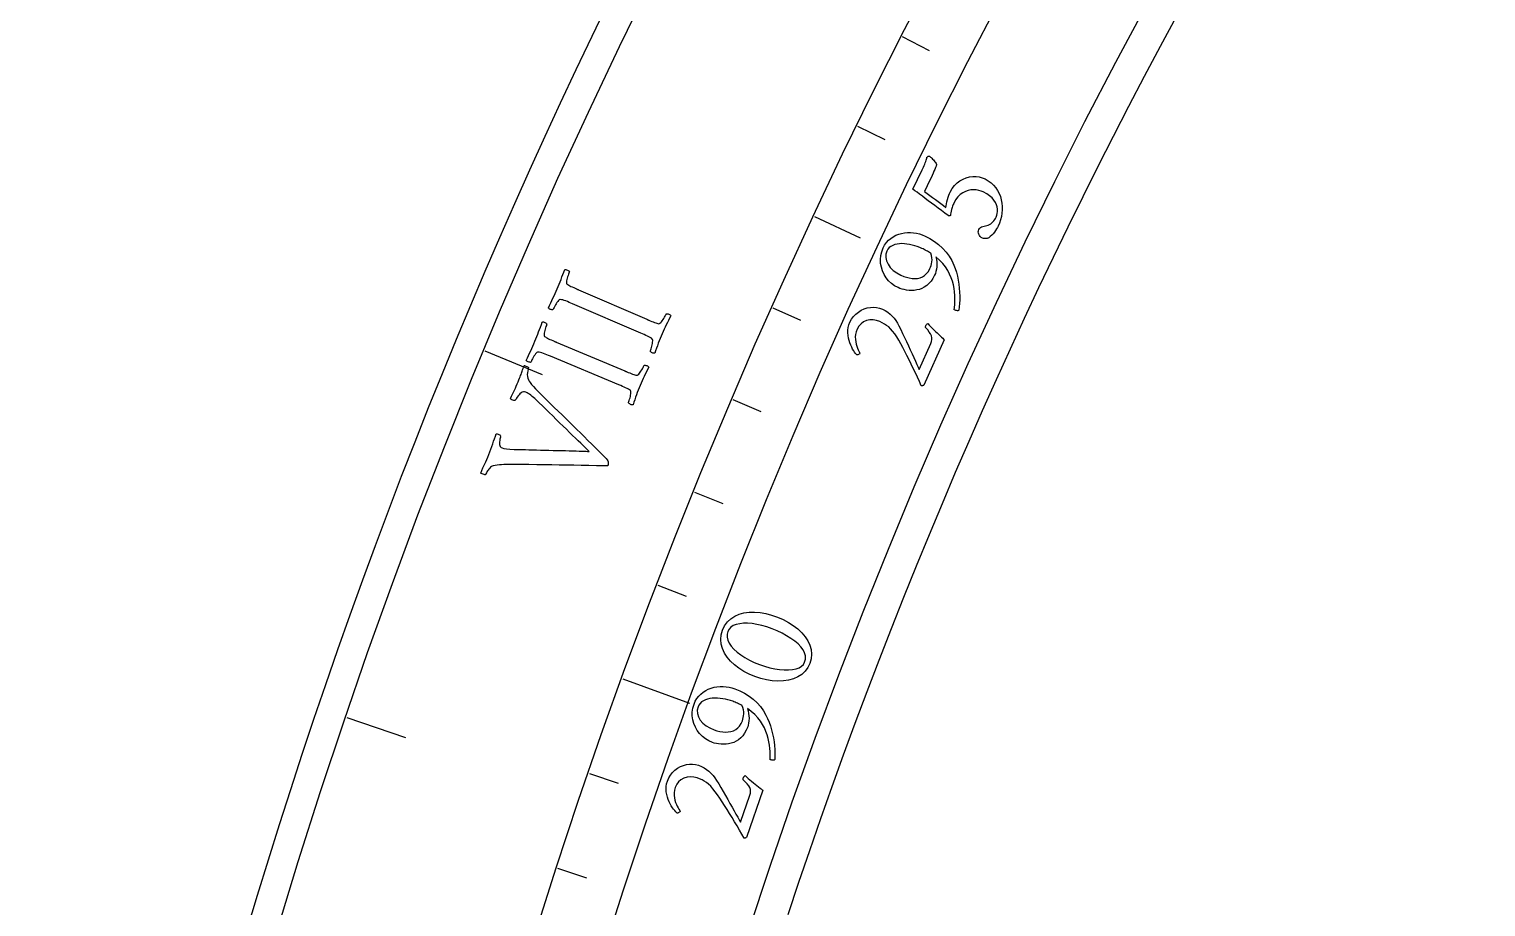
# Model space of a CAD drawing. Header units: millimetres. Extents: x -60 to 60, y -60 to 77.
# Drawn here: x -59.69 to -45.17, y 17.3 to 26.05 of the extents above; entities that cross this region are included whole.
import ezdxf

# ---------------------------------------------------------------- set-up
doc = ezdxf.new("R2010")
doc.units = ezdxf.units.MM
for name, color, linetype in [('CUT_INNER', 6, 'Continuous'), ('CUT_OUTER', 1, 'Continuous'), ('ENGRAVE', 7, 'Continuous'), ('ENGRAVE_FINE', 8, 'Continuous'), ('TEXT', 5, 'Continuous')]:
    doc.layers.add(name, color=color, linetype=linetype)

msp = doc.modelspace()

# ---------------------------------------------------------------- linework, layer by layer
at = {"layer": 'CUT_INNER'}
msp.add_lwpolyline([(-48.2578, 26.1763), (-48.4175, 25.8797), (-48.5754, 25.5821), (-48.7314, 25.2836), (-48.8856, 24.9841), (-49.038, 24.6837), (-49.1885, 24.3823), (-49.3372, 24.08), (-49.4841, 23.7769), (-49.629, 23.4728), (-49.7721, 23.1678), (-49.9133, 22.862), (-50.0527, 22.5553), (-50.1901, 22.2477), (-50.3257, 21.9394), (-50.4594, 21.6302), (-50.5911, 21.3201), (-50.721, 21.0093), (-50.8489, 20.6977), (-50.975, 20.3853), (-51.0991, 20.0722), (-51.2213, 19.7582), (-51.3416, 19.4436), (-51.4599, 19.1282), (-51.5763, 18.8121), (-51.6908, 18.4953), (-51.8033, 18.1777), (-51.9138, 17.8595), (-52.0224, 17.5407), (-52.1291, 17.2211)], dxfattribs=at)
at = {"layer": 'CUT_OUTER'}
msp.add_lwpolyline([(-57.5222, 17.0645), (-57.4164, 17.4171), (-57.3085, 17.7691), (-57.1984, 18.1204), (-57.0861, 18.471), (-56.9717, 18.8209), (-56.8551, 19.1701), (-56.7364, 19.5186), (-56.6156, 19.8664), (-56.4926, 20.2134), (-56.3676, 20.5596), (-56.2403, 20.9051), (-56.111, 21.2498), (-55.9796, 21.5937), (-55.846, 21.9368), (-55.7104, 22.279), (-55.5726, 22.6204), (-55.4328, 22.961), (-55.2908, 23.3007), (-55.1468, 23.6395), (-55.0007, 23.9775), (-54.8526, 24.3145), (-54.7024, 24.6506), (-54.5501, 24.9858), (-54.3957, 25.32), (-54.2394, 25.6533), (-54.0809, 25.9856), (-53.9205, 26.317)], dxfattribs=at)
at = {"layer": 'ENGRAVE'}
for points in [[(-51.864, 24.1846), (-51.4064, 23.9712)], [(-53.7745, 19.5723), (-53.1102, 19.3305)]]:
    msp.add_lwpolyline(points, dxfattribs=at)
for radius in [59.694, 57.2256, 57.2256, 56.5187, 55.206]:
    msp.add_circle((0, 0), radius, dxfattribs=at)
at = {"layer": 'ENGRAVE_FINE'}
for points in [[(-50.9884, 25.9799), (-50.7185, 25.8423)], [(-51.434, 25.0861), (-51.1617, 24.9533)], [(-52.2782, 23.2757), (-52.0014, 23.1525)], [(-55.1501, 22.8439), (-54.5799, 22.6078)], [(-52.6764, 22.3598), (-52.3976, 22.2415)], [(-53.0587, 21.4371), (-52.7778, 21.3236)], [(-53.4247, 20.5078), (-53.1419, 20.3993)], [(-56.526, 19.188), (-55.9417, 18.9896)], [(-54.1079, 18.6308), (-53.8214, 18.5322)], [(-54.4248, 17.6837), (-54.1367, 17.5901)]]:
    msp.add_lwpolyline(points, dxfattribs=at)
at = {"layer": 'TEXT'}
for points in [[(-50.5114, 24.4276), (-50.4911, 24.4639), (-50.4679, 24.4952), (-50.4418, 24.5214), (-50.4128, 24.5426), (-50.3819, 24.5592), (-50.3503, 24.5715), (-50.318, 24.5797), (-50.2849, 24.5836), (-50.2521, 24.5835), (-50.2208, 24.5795), (-50.1908, 24.5716), (-50.1622, 24.5599), (-50.1306, 24.5422), (-50.1023, 24.5217), (-50.0774, 24.4985), (-50.0558, 24.4724), (-50.0374, 24.4443), (-50.0221, 24.4148), (-50.0099, 24.3841), (-50.0009, 24.3519), (-49.9948, 24.319), (-49.9917, 24.2858), (-49.9915, 24.2522), (-49.9942, 24.2184), (-49.9996, 24.1848), (-50.0077, 24.1521), (-50.0185, 24.1202), (-50.0318, 24.0893), (-50.0387, 24.0761), (-50.0473, 24.0618), (-50.0576, 24.0463), (-50.0695, 24.0297), (-50.0826, 24.0133), (-50.0963, 23.9983), (-50.1106, 23.9847), (-50.1257, 23.9725), (-50.1298, 23.9708), (-50.1355, 23.969), (-50.1429, 23.9673), (-50.152, 23.9655), (-50.1616, 23.9644), (-50.1708, 23.9647), (-50.1796, 23.9664), (-50.1878, 23.9695), (-50.2007, 23.9769), (-50.2112, 23.9858), (-50.2194, 23.9961), (-50.2253, 24.0079), (-50.2287, 24.0201), (-50.2298, 24.0319), (-50.2283, 24.0433), (-50.2245, 24.0541), (-50.2171, 24.0661), (-50.2079, 24.0755), (-50.1967, 24.0822), (-50.1837, 24.0862), (-50.1699, 24.089), (-50.1567, 24.0923), (-50.144, 24.0959), (-50.1319, 24.0998), (-50.1186, 24.1054), (-50.1063, 24.1126), (-50.0949, 24.1214), (-50.0845, 24.1318), (-50.075, 24.1432), (-50.0666, 24.1549), (-50.059, 24.167), (-50.0525, 24.1794), (-50.0453, 24.1973), (-50.0405, 24.2164), (-50.0381, 24.2368), (-50.0381, 24.2585), (-50.0411, 24.2808), (-50.048, 24.3033), (-50.0587, 24.3259), (-50.0733, 24.3486), (-50.0924, 24.3708), (-50.1167, 24.3919), (-50.1462, 24.4118), (-50.1808, 24.4305), (-50.2023, 24.4394), (-50.2254, 24.4459), (-50.2503, 24.45), (-50.2768, 24.4517), (-50.304, 24.4502), (-50.3311, 24.4449), (-50.358, 24.4356), (-50.3848, 24.4224), (-50.4104, 24.4044), (-50.434, 24.3806), (-50.4555, 24.3511), (-50.4749, 24.3158), (-50.4802, 24.304), (-50.4855, 24.29), (-50.491, 24.2738), (-50.4966, 24.2553), (-50.5016, 24.237), (-50.5051, 24.2211), (-50.5071, 24.2075), (-50.5077, 24.1964), (-50.509, 24.1946), (-50.511, 24.1932), (-50.5138, 24.1923), (-50.5172, 24.1919), (-50.521, 24.1919), (-50.5246, 24.1923), (-50.5281, 24.1932), (-50.5315, 24.1946), (-50.5647, 24.2196), (-50.5979, 24.2445), (-50.6311, 24.2695), (-50.6642, 24.2945), (-50.6968, 24.3191), (-50.7283, 24.3428), (-50.7586, 24.3657), (-50.7878, 24.3878), (-50.8152, 24.4083), (-50.84, 24.4267), (-50.8622, 24.4429), (-50.8819, 24.457), (-50.7881, 24.6512), (-50.7816, 24.6648), (-50.7755, 24.6788), (-50.7696, 24.6931), (-50.7639, 24.7077), (-50.7587, 24.7219), (-50.7541, 24.735), (-50.7502, 24.747), (-50.7469, 24.7578), (-50.7443, 24.7667), (-50.7425, 24.7731), (-50.7414, 24.777), (-50.741, 24.7782), (-50.7375, 24.7805), (-50.7343, 24.7827), (-50.7314, 24.7846), (-50.7288, 24.7864), (-50.7263, 24.7878), (-50.7237, 24.7883), (-50.7211, 24.7882), (-50.7185, 24.7872), (-50.7159, 24.7856), (-50.7119, 24.7826), (-50.7067, 24.7782), (-50.7002, 24.7725), (-50.6929, 24.7657), (-50.6855, 24.7582), (-50.6779, 24.75), (-50.6702, 24.7411), (-50.6628, 24.7318), (-50.6562, 24.7225), (-50.6505, 24.713), (-50.6457, 24.7034), (-50.6513, 24.6887), (-50.6575, 24.6726), (-50.6643, 24.6551), (-50.6718, 24.6363), (-50.6802, 24.6161), (-50.6897, 24.5943), (-50.7004, 24.5711), (-50.7122, 24.5463), (-50.7655, 24.4359), (-50.7389, 24.4157), (-50.712, 24.3955), (-50.6849, 24.3752), (-50.6574, 24.3549), (-50.6302, 24.3347), (-50.6038, 24.3149), (-50.5781, 24.2953), (-50.5533, 24.2759), (-50.5514, 24.2929), (-50.5482, 24.3117), (-50.5435, 24.3324), (-50.5374, 24.355), (-50.5306, 24.3772), (-50.5241, 24.3967), (-50.5177, 24.4135), (-50.5114, 24.4276)], [(-50.4693, 23.2544), (-50.4668, 23.2793), (-50.465, 23.3062), (-50.4638, 23.3352), (-50.4633, 23.3662), (-50.4642, 23.3988), (-50.467, 23.4323), (-50.4717, 23.467), (-50.4784, 23.5026), (-50.4876, 23.5387), (-50.5, 23.5749), (-50.5156, 23.6109), (-50.5343, 23.647), (-50.5569, 23.6825), (-50.5841, 23.7167), (-50.6157, 23.7497), (-50.652, 23.7816), (-50.6469, 23.7579), (-50.6439, 23.7337), (-50.6432, 23.7091), (-50.6446, 23.6839), (-50.6478, 23.6595), (-50.6522, 23.6373), (-50.6581, 23.6173), (-50.6652, 23.5994), (-50.6821, 23.5673), (-50.7009, 23.5393), (-50.7216, 23.5157), (-50.7442, 23.4962), (-50.768, 23.4805), (-50.7925, 23.4679), (-50.8177, 23.4585), (-50.8436, 23.4523), (-50.8696, 23.4487), (-50.8952, 23.4474), (-50.9203, 23.4483), (-50.945, 23.4515), (-50.9686, 23.4563), (-50.9905, 23.462), (-51.0106, 23.4687), (-51.029, 23.4762), (-51.0642, 23.4951), (-51.0958, 23.5179), (-51.1238, 23.5444), (-51.1483, 23.5747), (-51.1687, 23.6078), (-51.1848, 23.6428), (-51.1964, 23.6795), (-51.2036, 23.718), (-51.2058, 23.7572), (-51.2023, 23.7959), (-51.1933, 23.834), (-51.1787, 23.8716), (-51.1635, 23.9), (-51.1456, 23.9254), (-51.1252, 23.9478), (-51.1021, 23.9673), (-51.0771, 23.9838), (-51.0509, 23.9976), (-51.0234, 24.0086), (-50.9946, 24.0168), (-50.965, 24.0223), (-50.9352, 24.0251), (-50.9051, 24.0254), (-50.8746, 24.023), (-50.8446, 24.0182), (-50.8157, 24.0112), (-50.7879, 24.0021), (-50.7612, 23.9908), (-50.7126, 23.9654), (-50.6673, 23.9367), (-50.6251, 23.9047), (-50.586, 23.8695), (-50.551, 23.8312), (-50.5206, 23.7904), (-50.4949, 23.7471), (-50.4738, 23.7012), (-50.46, 23.6657), (-50.4481, 23.6287), (-50.4381, 23.5902), (-50.4301, 23.5501), (-50.4238, 23.5096), (-50.4192, 23.4696), (-50.4163, 23.43), (-50.4151, 23.391), (-50.4155, 23.3532), (-50.4172, 23.3174), (-50.4203, 23.2836), (-50.4249, 23.2518), (-50.4278, 23.248), (-50.4324, 23.246), (-50.4387, 23.2457), (-50.4466, 23.2472), (-50.4545, 23.2494), (-50.4609, 23.2514), (-50.4659, 23.2531), (-50.4693, 23.2544)], [(-50.7045, 23.8194), (-50.7148, 23.8257), (-50.7252, 23.832), (-50.7359, 23.8381), (-50.7469, 23.8442), (-50.758, 23.8501), (-50.7692, 23.8559), (-50.7804, 23.8615), (-50.7918, 23.8669), (-50.8144, 23.8769), (-50.8381, 23.8858), (-50.8629, 23.8939), (-50.8887, 23.9009), (-50.9149, 23.9068), (-50.9408, 23.911), (-50.9665, 23.9136), (-50.9918, 23.9147), (-51.0164, 23.9139), (-51.0397, 23.9107), (-51.0617, 23.9053), (-51.0824, 23.8977), (-51.1011, 23.8875), (-51.117, 23.8747), (-51.1303, 23.8591), (-51.1408, 23.8408), (-51.1511, 23.8091), (-51.1527, 23.7767), (-51.1456, 23.7435), (-51.13, 23.7095), (-51.107, 23.6769), (-51.0779, 23.6477), (-51.0427, 23.622), (-51.0014, 23.5997), (-50.9737, 23.5882), (-50.9459, 23.579), (-50.9179, 23.5722), (-50.8897, 23.5677), (-50.8621, 23.5663), (-50.8357, 23.5685), (-50.8106, 23.5744), (-50.7867, 23.5839), (-50.7647, 23.5975), (-50.745, 23.6157), (-50.7277, 23.6384), (-50.7127, 23.6657), (-50.7065, 23.6805), (-50.701, 23.6965), (-50.6962, 23.7138), (-50.6922, 23.7324), (-50.6902, 23.7522), (-50.6916, 23.7733), (-50.6964, 23.7957), (-50.7045, 23.8194)], [(-54.4277, 23.464), (-54.4176, 23.4879), (-54.4079, 23.5116), (-54.3986, 23.5351), (-54.3898, 23.5585), (-54.381, 23.582), (-54.3719, 23.6059), (-54.3624, 23.6304), (-54.3526, 23.6553), (-54.3475, 23.6564), (-54.3416, 23.6561), (-54.3348, 23.6544), (-54.3273, 23.6511), (-54.32, 23.6472), (-54.3142, 23.6432), (-54.3099, 23.6393), (-54.307, 23.6354), (-54.3094, 23.6294), (-54.3125, 23.6211), (-54.3161, 23.6107), (-54.3203, 23.598), (-54.3246, 23.5844), (-54.3284, 23.5711), (-54.3317, 23.5581), (-54.3345, 23.5453), (-54.3362, 23.5338), (-54.3362, 23.5245), (-54.3346, 23.5174), (-54.3312, 23.5126), (-54.3234, 23.5065), (-54.3142, 23.5005), (-54.3035, 23.4945), (-54.2914, 23.4884), (-54.2782, 23.4823), (-54.2643, 23.476), (-54.2498, 23.4695), (-54.2346, 23.4629), (-54.2322, 23.4619), (-54.2297, 23.4608), (-54.2273, 23.4597), (-54.2248, 23.4587), (-54.2224, 23.4576), (-54.22, 23.4566), (-54.2175, 23.4555), (-54.2151, 23.4544), (-53.5351, 23.1603), (-53.5326, 23.1592), (-53.5302, 23.1581), (-53.5277, 23.1571), (-53.5253, 23.156), (-53.5228, 23.155), (-53.5204, 23.1539), (-53.5179, 23.1529), (-53.5155, 23.1518), (-53.5003, 23.1453), (-53.4858, 23.1392), (-53.472, 23.1335), (-53.4589, 23.1283), (-53.4465, 23.1237), (-53.4351, 23.1201), (-53.4245, 23.1176), (-53.4148, 23.116), (-53.4096, 23.1171), (-53.4036, 23.1207), (-53.3967, 23.1269), (-53.3889, 23.1356), (-53.3809, 23.1458), (-53.3732, 23.1567), (-53.3659, 23.1682), (-53.3588, 23.1804), (-53.3526, 23.1918), (-53.3475, 23.2014), (-53.3436, 23.2092), (-53.3409, 23.215), (-53.3361, 23.2155), (-53.3302, 23.2149), (-53.3234, 23.2133), (-53.3156, 23.2107), (-53.3081, 23.2074), (-53.3022, 23.2037), (-53.2979, 23.1996), (-53.2953, 23.1951), (-53.3073, 23.1717), (-53.319, 23.1488), (-53.3304, 23.1264), (-53.3414, 23.1044), (-53.3522, 23.0824), (-53.3628, 23.06), (-53.3732, 23.0371), (-53.3835, 23.0138), (-53.3931, 22.9909), (-53.4026, 22.9677), (-53.4118, 22.9442), (-53.4208, 22.9203), (-53.4297, 22.8961), (-53.4385, 22.8716), (-53.4473, 22.8469), (-53.4561, 22.822), (-53.4612, 22.8209), (-53.4671, 22.8212), (-53.4738, 22.8229), (-53.4814, 22.8261), (-53.4887, 22.83), (-53.4945, 22.8338), (-53.4989, 22.8377), (-53.5019, 22.8415), (-53.4995, 22.8475), (-53.4966, 22.8556), (-53.4931, 22.8659), (-53.489, 22.8783), (-53.485, 22.8918), (-53.4816, 22.9052), (-53.4789, 22.9185), (-53.4768, 22.9318), (-53.4757, 22.9436), (-53.476, 22.9528), (-53.4776, 22.9594), (-53.4807, 22.9633), (-53.4899, 22.9707), (-53.5009, 22.978), (-53.5137, 22.9852), (-53.5281, 22.9923), (-53.5438, 22.9995), (-53.5601, 23.0068), (-53.5771, 23.0142), (-53.5947, 23.0219), (-54.2755, 23.3143), (-54.2932, 23.3219), (-54.3105, 23.3291), (-54.3273, 23.336), (-54.3436, 23.3426), (-54.3591, 23.3483), (-54.3733, 23.3527), (-54.3864, 23.3556), (-54.3982, 23.3572), (-54.4037, 23.357), (-54.4099, 23.3537), (-54.4166, 23.3473), (-54.4239, 23.3379), (-54.4314, 23.3267), (-54.4387, 23.3151), (-54.4459, 23.3031), (-54.4529, 23.2906), (-54.4591, 23.2788), (-54.4642, 23.269), (-54.4682, 23.2612), (-54.4709, 23.2552), (-54.4757, 23.2547), (-54.4815, 23.2551), (-54.4884, 23.2566), (-54.4962, 23.2592), (-54.5038, 23.2625), (-54.5097, 23.2662), (-54.514, 23.2703), (-54.5166, 23.2748), (-54.5052, 23.2991), (-54.4937, 23.3233), (-54.4822, 23.3471), (-54.4707, 23.3707), (-54.4594, 23.3942), (-54.4484, 23.4175), (-54.4379, 23.4408), (-54.4277, 23.464)], [(-50.734, 23.1175), (-50.7204, 23.1031), (-50.7058, 23.088), (-50.6901, 23.0722), (-50.6734, 23.0558), (-50.6566, 23.0394), (-50.6403, 23.0237), (-50.6246, 23.0086), (-50.6095, 22.9943), (-50.5959, 22.9815), (-50.5848, 22.9709), (-50.576, 22.9627), (-50.5696, 22.9568), (-50.7734, 22.5024), (-50.7759, 22.501), (-50.7789, 22.4998), (-50.7823, 22.4986), (-50.7861, 22.4975), (-50.79, 22.4968), (-50.7933, 22.4965), (-50.7961, 22.4967), (-50.7984, 22.4973), (-50.8175, 22.5391), (-50.8372, 22.5815), (-50.8573, 22.6246), (-50.8779, 22.6683), (-50.8989, 22.712), (-50.9199, 22.755), (-50.941, 22.7973), (-50.9623, 22.8389), (-50.9833, 22.8789), (-51.0038, 22.9164), (-51.0237, 22.9515), (-51.0431, 22.9842), (-51.0635, 23.0156), (-51.0838, 23.0426), (-51.1037, 23.0651), (-51.1235, 23.0832), (-51.1438, 23.0984), (-51.1652, 23.1124), (-51.1877, 23.1252), (-51.2114, 23.1368), (-51.245, 23.1488), (-51.2782, 23.1544), (-51.311, 23.1537), (-51.3435, 23.1465), (-51.3736, 23.1333), (-51.3992, 23.1148), (-51.4203, 23.0908), (-51.4369, 23.0614), (-51.447, 23.035), (-51.4535, 23.009), (-51.4563, 22.9835), (-51.4555, 22.9583), (-51.4521, 22.9343), (-51.4474, 22.9118), (-51.4414, 22.891), (-51.434, 22.8719), (-51.4263, 22.855), (-51.4194, 22.8409), (-51.4133, 22.8296), (-51.4079, 22.8211), (-51.4103, 22.8172), (-51.4138, 22.8138), (-51.4185, 22.8107), (-51.4243, 22.808), (-51.4301, 22.8059), (-51.4349, 22.8047), (-51.4385, 22.8043), (-51.4411, 22.8048), (-51.4469, 22.8109), (-51.4541, 22.8198), (-51.4626, 22.8314), (-51.4724, 22.8457), (-51.4826, 22.8623), (-51.4924, 22.8809), (-51.5017, 22.9014), (-51.5105, 22.9239), (-51.5182, 22.9478), (-51.5242, 22.9724), (-51.5283, 22.9978), (-51.5308, 23.0239), (-51.5306, 23.0505), (-51.5271, 23.077), (-51.5202, 23.1036), (-51.5099, 23.1303), (-51.4938, 23.1608), (-51.4744, 23.188), (-51.4516, 23.212), (-51.4256, 23.2327), (-51.3973, 23.2499), (-51.3681, 23.2634), (-51.3377, 23.273), (-51.3063, 23.2789), (-51.2749, 23.2808), (-51.2444, 23.2784), (-51.2147, 23.2719), (-51.186, 23.2611), (-51.1586, 23.2472), (-51.1333, 23.2311), (-51.11, 23.2128), (-51.0887, 23.1924), (-51.0692, 23.1702), (-51.0514, 23.1465), (-51.0353, 23.1213), (-51.0208, 23.0947), (-51.0027, 23.058), (-50.9842, 23.0197), (-50.9654, 22.9797), (-50.9461, 22.938), (-50.927, 22.8962), (-50.9085, 22.8556), (-50.8907, 22.8162), (-50.8735, 22.7781), (-50.8575, 22.7424), (-50.8431, 22.7106), (-50.8303, 22.6826), (-50.8192, 22.6583), (-50.7019, 22.9195), (-50.695, 22.9389), (-50.6921, 22.9578), (-50.6931, 22.9765), (-50.6979, 22.9947), (-50.7065, 23.0134), (-50.7185, 23.0331), (-50.734, 23.0539), (-50.753, 23.0758), (-50.7557, 23.0793), (-50.7568, 23.0836), (-50.7563, 23.0885), (-50.7544, 23.0942), (-50.7531, 23.0965), (-50.7512, 23.0993), (-50.7487, 23.1026), (-50.7455, 23.1065), (-50.7422, 23.1102), (-50.7392, 23.1133), (-50.7364, 23.1157), (-50.734, 23.1175)], [(-54.6505, 22.9402), (-54.6406, 22.9642), (-54.6312, 22.988), (-54.6221, 23.0116), (-54.6135, 23.035), (-54.605, 23.0586), (-54.5961, 23.0827), (-54.5868, 23.1072), (-54.5773, 23.1322), (-54.5722, 23.1334), (-54.5663, 23.1331), (-54.5595, 23.1314), (-54.5519, 23.1283), (-54.5446, 23.1244), (-54.5388, 23.1205), (-54.5344, 23.1166), (-54.5315, 23.1128), (-54.5339, 23.1067), (-54.5368, 23.0984), (-54.5404, 23.0879), (-54.5445, 23.0753), (-54.5486, 23.0616), (-54.5523, 23.0483), (-54.5554, 23.0352), (-54.5581, 23.0224), (-54.5597, 23.0109), (-54.5597, 23.0016), (-54.5579, 22.9945), (-54.5546, 22.9897), (-54.5467, 22.9837), (-54.5374, 22.9778), (-54.5266, 22.9719), (-54.5144, 22.9659), (-54.5012, 22.9599), (-54.4873, 22.9538), (-54.4727, 22.9474), (-54.4575, 22.941), (-54.455, 22.9399), (-54.4526, 22.9389), (-54.4501, 22.9379), (-54.4476, 22.9368), (-54.4452, 22.9358), (-54.4427, 22.9347), (-54.4403, 22.9337), (-54.4378, 22.9327), (-53.755, 22.645), (-53.7526, 22.644), (-53.7501, 22.643), (-53.7477, 22.6419), (-53.7452, 22.6409), (-53.7427, 22.6399), (-53.7403, 22.6388), (-53.7378, 22.6378), (-53.7354, 22.6368), (-53.7202, 22.6304), (-53.7056, 22.6245), (-53.6917, 22.6189), (-53.6785, 22.6138), (-53.6661, 22.6093), (-53.6546, 22.6059), (-53.6441, 22.6034), (-53.6344, 22.6019), (-53.6292, 22.6031), (-53.6232, 22.6068), (-53.6163, 22.613), (-53.6086, 22.6218), (-53.6007, 22.6321), (-53.5932, 22.643), (-53.5859, 22.6546), (-53.579, 22.6668), (-53.5728, 22.6784), (-53.5679, 22.688), (-53.564, 22.6958), (-53.5614, 22.7016), (-53.5566, 22.7021), (-53.5507, 22.7017), (-53.5439, 22.7001), (-53.5361, 22.6976), (-53.5285, 22.6943), (-53.5226, 22.6907), (-53.5183, 22.6866), (-53.5156, 22.6822), (-53.5274, 22.6587), (-53.5389, 22.6357), (-53.55, 22.6131), (-53.5609, 22.591), (-53.5714, 22.569), (-53.5818, 22.5464), (-53.592, 22.5235), (-53.602, 22.5001), (-53.6115, 22.4771), (-53.6207, 22.4538), (-53.6297, 22.4301), (-53.6385, 22.4061), (-53.6471, 22.3819), (-53.6557, 22.3573), (-53.6643, 22.3326), (-53.6728, 22.3075), (-53.6779, 22.3064), (-53.6838, 22.3066), (-53.6906, 22.3083), (-53.6982, 22.3114), (-53.7055, 22.3152), (-53.7113, 22.319), (-53.7158, 22.3228), (-53.7188, 22.3266), (-53.7165, 22.3326), (-53.7136, 22.3408), (-53.7102, 22.3511), (-53.7063, 22.3636), (-53.7024, 22.3771), (-53.6991, 22.3905), (-53.6965, 22.4039), (-53.6945, 22.4171), (-53.6936, 22.429), (-53.6939, 22.4382), (-53.6957, 22.4447), (-53.6987, 22.4486), (-53.7081, 22.4559), (-53.7191, 22.4631), (-53.7319, 22.4702), (-53.7465, 22.4772), (-53.7622, 22.4842), (-53.7786, 22.4913), (-53.7956, 22.4986), (-53.8133, 22.5061), (-54.4969, 22.792), (-54.5147, 22.7993), (-54.532, 22.8064), (-54.5489, 22.8132), (-54.5653, 22.8196), (-54.5808, 22.8252), (-54.5951, 22.8294), (-54.6082, 22.8322), (-54.62, 22.8337), (-54.6256, 22.8334), (-54.6317, 22.83), (-54.6383, 22.8236), (-54.6455, 22.8141), (-54.6529, 22.8029), (-54.6601, 22.7912), (-54.6672, 22.7791), (-54.674, 22.7665), (-54.6802, 22.7547), (-54.6852, 22.7449), (-54.689, 22.737), (-54.6917, 22.731), (-54.6965, 22.7304), (-54.7024, 22.7308), (-54.7092, 22.7323), (-54.7171, 22.7347), (-54.7247, 22.7379), (-54.7306, 22.7416), (-54.7349, 22.7456), (-54.7376, 22.7501), (-54.7264, 22.7746), (-54.7152, 22.7988), (-54.7039, 22.8228), (-54.6927, 22.8465), (-54.6816, 22.8701), (-54.6708, 22.8935), (-54.6605, 22.9169), (-54.6505, 22.9402)], [(-55.1103, 21.8126), (-55.0999, 21.8392), (-55.09, 21.8656), (-55.0806, 21.8916), (-55.0716, 21.9174), (-55.0628, 21.9429), (-55.054, 21.9681), (-55.0452, 21.993), (-55.0363, 22.0178), (-55.0317, 22.0175), (-55.0257, 22.0162), (-55.0184, 22.0137), (-55.0097, 22.01), (-55.0016, 22.006), (-54.9958, 22.0023), (-54.9925, 21.9989), (-54.9915, 21.9959), (-54.993, 21.9914), (-54.9948, 21.9844), (-54.9971, 21.9751), (-54.9997, 21.9634), (-55.002, 21.9504), (-55.0033, 21.9374), (-55.0037, 21.9245), (-55.0032, 21.9115), (-55.0008, 21.8995), (-54.9958, 21.8897), (-54.9882, 21.8819), (-54.978, 21.8763), (-54.9605, 21.8715), (-54.9345, 21.8677), (-54.9001, 21.8648), (-54.8571, 21.8629), (-54.8345, 21.8623), (-54.8085, 21.8617), (-54.7791, 21.861), (-54.7462, 21.8602), (-54.7108, 21.8594), (-54.6735, 21.8584), (-54.6346, 21.8573), (-54.5938, 21.8561), (-54.5522, 21.8549), (-54.5106, 21.8538), (-54.4689, 21.8528), (-54.4271, 21.8518), (-54.3862, 21.8509), (-54.347, 21.8499), (-54.3095, 21.8488), (-54.2737, 21.8477), (-54.2403, 21.8466), (-54.2101, 21.8456), (-54.1831, 21.8446), (-54.1594, 21.8438), (-54.1397, 21.8431), (-54.1251, 21.8426), (-54.1155, 21.8424), (-54.111, 21.8424), (-54.1156, 21.8473), (-54.1241, 21.8558), (-54.1364, 21.8681), (-54.1526, 21.8841), (-54.1721, 21.9032), (-54.194, 21.9246), (-54.2185, 21.9483), (-54.2455, 21.9744), (-54.2745, 22.0024), (-54.3049, 22.0318), (-54.3367, 22.0627), (-54.37, 22.0951), (-54.4042, 22.1283), (-54.4386, 22.1618), (-54.4732, 22.1955), (-54.5081, 22.2294), (-54.5427, 22.263), (-54.5761, 22.2956), (-54.6086, 22.3272), (-54.64, 22.3578), (-54.6519, 22.3692), (-54.6643, 22.3804), (-54.6774, 22.3913), (-54.691, 22.402), (-54.7045, 22.4118), (-54.7172, 22.42), (-54.7291, 22.4267), (-54.7402, 22.4318), (-54.7531, 22.4355), (-54.7655, 22.4357), (-54.7774, 22.4323), (-54.7889, 22.4255), (-54.7996, 22.4166), (-54.8095, 22.4068), (-54.8185, 22.3961), (-54.8267, 22.3846), (-54.8337, 22.3736), (-54.8393, 22.3643), (-54.8435, 22.3567), (-54.8463, 22.3508), (-54.8501, 22.349), (-54.8555, 22.3487), (-54.8625, 22.3501), (-54.8712, 22.3532), (-54.8797, 22.3571), (-54.8863, 22.3613), (-54.8911, 22.3657), (-54.894, 22.3702), (-54.884, 22.3921), (-54.8743, 22.4133), (-54.8646, 22.4338), (-54.8551, 22.4536), (-54.8457, 22.4735), (-54.8364, 22.4941), (-54.8271, 22.5155), (-54.8178, 22.5376), (-54.8104, 22.5558), (-54.8039, 22.5721), (-54.7983, 22.5864), (-54.7936, 22.5987), (-54.7894, 22.6101), (-54.7854, 22.6214), (-54.7815, 22.6327), (-54.7778, 22.6439), (-54.7739, 22.6557), (-54.7695, 22.6687), (-54.7645, 22.683), (-54.7591, 22.6985), (-54.7544, 22.6982), (-54.7483, 22.6965), (-54.7409, 22.6936), (-54.7321, 22.6893), (-54.7239, 22.6848), (-54.7182, 22.6811), (-54.7151, 22.6782), (-54.7145, 22.6761), (-54.7167, 22.6693), (-54.7192, 22.6589), (-54.7221, 22.6448), (-54.7252, 22.627), (-54.7271, 22.6079), (-54.7262, 22.5897), (-54.7225, 22.5724), (-54.716, 22.5561), (-54.709, 22.5438), (-54.6983, 22.5286), (-54.6838, 22.5105), (-54.6656, 22.4896), (-54.6456, 22.4677), (-54.6258, 22.4468), (-54.6062, 22.4268), (-54.5868, 22.4078), (-54.5419, 22.3637), (-54.4988, 22.3216), (-54.4576, 22.2813), (-54.4182, 22.2429), (-54.3801, 22.2058), (-54.3427, 22.1692), (-54.3061, 22.1332), (-54.2702, 22.0978), (-54.2343, 22.0623), (-54.1976, 22.0262), (-54.1603, 21.9895), (-54.1222, 21.9522), (-54.0828, 21.9135), (-54.0413, 21.8726), (-53.9979, 21.8295), (-53.9525, 21.7842), (-53.9408, 21.7716), (-53.9317, 21.7598), (-53.9252, 21.7487), (-53.9213, 21.7382), (-53.9194, 21.7283), (-53.919, 21.7189), (-53.92, 21.71), (-53.9226, 21.7016), (-53.9242, 21.6995), (-53.9271, 21.6982), (-53.9312, 21.6976), (-53.9366, 21.6977), (-53.9423, 21.6981), (-53.9472, 21.6982), (-53.9514, 21.6979), (-53.9549, 21.6974), (-54.0361, 21.6992), (-54.1146, 21.7008), (-54.1904, 21.7023), (-54.2634, 21.7038), (-54.3354, 21.7052), (-54.408, 21.7065), (-54.4812, 21.7077), (-54.555, 21.7089), (-54.6311, 21.7099), (-54.7111, 21.7106), (-54.7951, 21.711), (-54.883, 21.711), (-54.9099, 21.7111), (-54.9356, 21.7109), (-54.96, 21.7102), (-54.9831, 21.7091), (-55.0052, 21.7074), (-55.0268, 21.7049), (-55.0477, 21.7014), (-55.068, 21.6972), (-55.0763, 21.6946), (-55.0846, 21.6902), (-55.093, 21.6838), (-55.1014, 21.6755), (-55.1094, 21.6662), (-55.1169, 21.6567), (-55.1236, 21.6471), (-55.1297, 21.6373), (-55.135, 21.6281), (-55.1393, 21.6201), (-55.1427, 21.6133), (-55.1452, 21.6076), (-55.1469, 21.6074), (-55.1513, 21.6086), (-55.1584, 21.611), (-55.1682, 21.6147), (-55.178, 21.6187), (-55.1852, 21.6219), (-55.1897, 21.6242), (-55.1915, 21.6258), (-55.1799, 21.6527), (-55.1692, 21.6773), (-55.1592, 21.6993), (-55.1502, 21.7189), (-55.1412, 21.7385), (-55.1315, 21.7607), (-55.1212, 21.7854), (-55.1103, 21.8126)], [(-52.7804, 20.0585), (-52.759, 20.1035), (-52.7316, 20.1419), (-52.6981, 20.1736), (-52.6587, 20.1987), (-52.6145, 20.2175), (-52.567, 20.2304), (-52.5161, 20.2373), (-52.4618, 20.2383), (-52.4055, 20.2337), (-52.3485, 20.2239), (-52.2909, 20.2089), (-52.2325, 20.1888), (-52.1758, 20.1644), (-52.1231, 20.1366), (-52.0744, 20.1054), (-52.0297, 20.0708), (-51.9901, 20.0335), (-51.9569, 19.9942), (-51.9299, 19.9529), (-51.9092, 19.9097), (-51.8961, 19.8651), (-51.8919, 19.82), (-51.8964, 19.7741), (-51.9098, 19.7276), (-51.9302, 19.6852), (-51.957, 19.6486), (-51.9901, 19.618), (-52.0295, 19.5933), (-52.0738, 19.5743), (-52.1215, 19.561), (-52.1726, 19.5534), (-52.2271, 19.5515), (-52.2836, 19.555), (-52.3408, 19.5638), (-52.3987, 19.5779), (-52.4574, 19.5972), (-52.5143, 19.621), (-52.5673, 19.6482), (-52.6163, 19.679), (-52.6614, 19.7133), (-52.7012, 19.7504), (-52.7345, 19.7897), (-52.7614, 19.8312), (-52.7817, 19.8749), (-52.7945, 19.92), (-52.7985, 19.9657), (-52.7938, 20.0118), (-52.7804, 20.0585)], [(-52.7279, 20.0466), (-52.7352, 20.0177), (-52.7352, 19.9883), (-52.7279, 19.9585), (-52.7134, 19.9283), (-52.6925, 19.8982), (-52.6664, 19.8688), (-52.6349, 19.8401), (-52.5981, 19.8122), (-52.5569, 19.7855), (-52.5123, 19.7607), (-52.4641, 19.7379), (-52.4125, 19.7169), (-52.3604, 19.6988), (-52.3094, 19.6844), (-52.2596, 19.6736), (-52.2108, 19.6663), (-52.1645, 19.6626), (-52.1218, 19.6626), (-52.0829, 19.6662), (-52.0475, 19.6734), (-52.0171, 19.6844), (-51.9926, 19.6993), (-51.9742, 19.7182), (-51.9617, 19.7411), (-51.9541, 19.7714), (-51.9541, 19.8017), (-51.9619, 19.832), (-51.9773, 19.8623), (-51.9994, 19.8922), (-52.0269, 19.9214), (-52.0598, 19.9497), (-52.0982, 19.9774), (-52.1407, 20.0037), (-52.186, 20.0284), (-52.2343, 20.0512), (-52.2854, 20.0722), (-52.3378, 20.0908), (-52.3885, 20.1057), (-52.4376, 20.1168), (-52.4851, 20.1242), (-52.53, 20.1278), (-52.5714, 20.1276), (-52.6092, 20.1237), (-52.6436, 20.1161), (-52.6733, 20.1045), (-52.6972, 20.0891), (-52.7154, 20.0698), (-52.7279, 20.0466)], [(-52.304, 18.7673), (-52.3037, 18.7923), (-52.3042, 18.8192), (-52.3056, 18.8482), (-52.3078, 18.8791), (-52.3115, 18.9115), (-52.3172, 18.9447), (-52.3249, 18.9788), (-52.3347, 19.0137), (-52.347, 19.0489), (-52.3625, 19.0838), (-52.3812, 19.1184), (-52.403, 19.1527), (-52.4286, 19.186), (-52.4586, 19.2178), (-52.493, 19.2479), (-52.5319, 19.2765), (-52.5248, 19.2533), (-52.5198, 19.2295), (-52.5168, 19.205), (-52.5161, 19.1798), (-52.5171, 19.1552), (-52.5196, 19.1327), (-52.5237, 19.1123), (-52.5293, 19.0938), (-52.5433, 19.0603), (-52.5596, 19.0309), (-52.5781, 19.0055), (-52.5989, 18.9842), (-52.6213, 18.9664), (-52.6446, 18.9518), (-52.6689, 18.9402), (-52.6941, 18.9317), (-52.7197, 18.9259), (-52.7451, 18.9224), (-52.7702, 18.9211), (-52.7951, 18.9221), (-52.819, 18.9248), (-52.8413, 18.9286), (-52.8619, 18.9335), (-52.8809, 18.9394), (-52.9176, 18.9552), (-52.9511, 18.9751), (-52.9813, 18.999), (-53.0083, 19.0271), (-53.0316, 19.0584), (-53.0506, 19.0918), (-53.0654, 19.1273), (-53.0759, 19.1651), (-53.0815, 19.2039), (-53.0814, 19.2428), (-53.0758, 19.2815), (-53.0645, 19.3203), (-53.0518, 19.3499), (-53.0362, 19.3767), (-53.0178, 19.4009), (-52.9965, 19.4222), (-52.9731, 19.4409), (-52.9481, 19.4569), (-52.9217, 19.4702), (-52.8937, 19.4809), (-52.8648, 19.489), (-52.8353, 19.4944), (-52.8053, 19.4973), (-52.7748, 19.4975), (-52.7444, 19.4954), (-52.715, 19.491), (-52.6866, 19.4843), (-52.659, 19.4754), (-52.6084, 19.4544), (-52.5607, 19.4297), (-52.5158, 19.4015), (-52.4739, 19.3698), (-52.4356, 19.3347), (-52.4018, 19.2968), (-52.3724, 19.2558), (-52.3474, 19.2119), (-52.3306, 19.1778), (-52.3155, 19.1419), (-52.3022, 19.1044), (-52.2907, 19.0653), (-52.2809, 19.0254), (-52.2729, 18.9859), (-52.2666, 18.9468), (-52.2619, 18.908), (-52.259, 18.8704), (-52.2576, 18.8346), (-52.2578, 18.8006), (-52.2595, 18.7685), (-52.2621, 18.7645), (-52.2666, 18.762), (-52.2727, 18.7612), (-52.2807, 18.762), (-52.2888, 18.7636), (-52.2954, 18.765), (-52.3005, 18.7662), (-52.304, 18.7673)], [(-52.5876, 19.3095), (-52.5983, 19.315), (-52.6093, 19.3203), (-52.6205, 19.3255), (-52.6319, 19.3306), (-52.6435, 19.3355), (-52.6552, 19.3403), (-52.6669, 19.3449), (-52.6787, 19.3493), (-52.7021, 19.3572), (-52.7265, 19.3641), (-52.7518, 19.37), (-52.7782, 19.3748), (-52.8048, 19.3783), (-52.831, 19.3802), (-52.8567, 19.3806), (-52.8821, 19.3795), (-52.9065, 19.3765), (-52.9294, 19.3713), (-52.9509, 19.3641), (-52.9708, 19.3546), (-52.9885, 19.3429), (-53.0033, 19.3287), (-53.0152, 19.312), (-53.0241, 19.2928), (-53.0315, 19.2604), (-53.0303, 19.228), (-53.0204, 19.1955), (-53.0019, 19.163), (-52.9761, 19.1325), (-52.9445, 19.106), (-52.9072, 19.0834), (-52.8641, 19.0649), (-52.8356, 19.0558), (-52.8071, 19.049), (-52.7786, 19.0447), (-52.7501, 19.0427), (-52.7225, 19.0437), (-52.6964, 19.0482), (-52.6719, 19.0563), (-52.649, 19.0678), (-52.6282, 19.0833), (-52.6102, 19.1031), (-52.5949, 19.1273), (-52.5823, 19.1558), (-52.5774, 19.171), (-52.5733, 19.1875), (-52.5701, 19.2051), (-52.5677, 19.2239), (-52.5675, 19.2439), (-52.5707, 19.2648), (-52.5774, 19.2867), (-52.5876, 19.3095)], [(-52.5558, 18.6078), (-52.541, 18.5946), (-52.5251, 18.5808), (-52.5081, 18.5665), (-52.4901, 18.5516), (-52.4718, 18.5367), (-52.4542, 18.5225), (-52.4373, 18.5089), (-52.421, 18.4959), (-52.4064, 18.4843), (-52.3943, 18.4748), (-52.3849, 18.4673), (-52.378, 18.462), (-52.5414, 17.9916), (-52.5438, 17.99), (-52.5466, 17.9885), (-52.5499, 17.987), (-52.5537, 17.9856), (-52.5574, 17.9845), (-52.5607, 17.9839), (-52.5635, 17.9839), (-52.5658, 17.9843), (-52.5886, 18.0243), (-52.6118, 18.0648), (-52.6356, 18.106), (-52.66, 18.1478), (-52.6847, 18.1895), (-52.7094, 18.2305), (-52.7341, 18.2708), (-52.7589, 18.3103), (-52.7833, 18.3483), (-52.807, 18.3839), (-52.8299, 18.4172), (-52.8521, 18.448), (-52.8752, 18.4775), (-52.8977, 18.5027), (-52.9195, 18.5234), (-52.9408, 18.5396), (-52.9623, 18.553), (-52.9848, 18.5651), (-53.0084, 18.5759), (-53.033, 18.5854), (-53.0675, 18.5944), (-53.1011, 18.5972), (-53.1337, 18.5935), (-53.1655, 18.5835), (-53.1943, 18.5678), (-53.2182, 18.5471), (-53.2371, 18.5214), (-53.2511, 18.4907), (-53.2589, 18.4635), (-53.2631, 18.437), (-53.2636, 18.4113), (-53.2606, 18.3863), (-53.2552, 18.3626), (-53.2485, 18.3407), (-53.2407, 18.3205), (-53.2317, 18.3021), (-53.2226, 18.286), (-53.2144, 18.2725), (-53.2074, 18.2618), (-53.2013, 18.2538), (-53.2033, 18.2497), (-53.2065, 18.2459), (-53.2109, 18.2425), (-53.2165, 18.2393), (-53.2221, 18.2367), (-53.2267, 18.2351), (-53.2303, 18.2344), (-53.2329, 18.2347), (-53.2393, 18.2402), (-53.2472, 18.2484), (-53.2566, 18.2592), (-53.2676, 18.2726), (-53.2793, 18.2883), (-53.2906, 18.306), (-53.3017, 18.3256), (-53.3124, 18.3473), (-53.3222, 18.3704), (-53.3303, 18.3944), (-53.3367, 18.4193), (-53.3413, 18.4451), (-53.3435, 18.4716), (-53.3423, 18.4983), (-53.3377, 18.5254), (-53.3298, 18.5529), (-53.3165, 18.5846), (-53.2995, 18.6135), (-53.2789, 18.6394), (-53.2548, 18.6623), (-53.2281, 18.6819), (-53.2001, 18.6978), (-53.1707, 18.7101), (-53.14, 18.7187), (-53.1088, 18.7233), (-53.0782, 18.7236), (-53.0481, 18.7197), (-53.0185, 18.7115), (-52.9901, 18.6999), (-52.9635, 18.6861), (-52.9387, 18.67), (-52.9156, 18.6515), (-52.8943, 18.631), (-52.8745, 18.609), (-52.8562, 18.5853), (-52.8395, 18.5601), (-52.8183, 18.5251), (-52.7965, 18.4885), (-52.7743, 18.4503), (-52.7515, 18.4105), (-52.7288, 18.3705), (-52.7068, 18.3316), (-52.6856, 18.294), (-52.6652, 18.2575), (-52.6461, 18.2234), (-52.629, 18.1929), (-52.6138, 18.1661), (-52.6006, 18.1429), (-52.5065, 18.4134), (-52.5014, 18.4332), (-52.5001, 18.4524), (-52.5027, 18.4708), (-52.5091, 18.4886), (-52.5193, 18.5064), (-52.533, 18.525), (-52.5503, 18.5444), (-52.5711, 18.5645), (-52.574, 18.5678), (-52.5755, 18.572), (-52.5755, 18.577), (-52.574, 18.5828), (-52.573, 18.5852), (-52.5714, 18.5882), (-52.5691, 18.5917), (-52.5663, 18.5958), (-52.5633, 18.5998), (-52.5605, 18.6032), (-52.558, 18.6058), (-52.5558, 18.6078)]]:
    msp.add_lwpolyline(points, close=True, dxfattribs=at)

doc.saveas('drawing.dxf')
